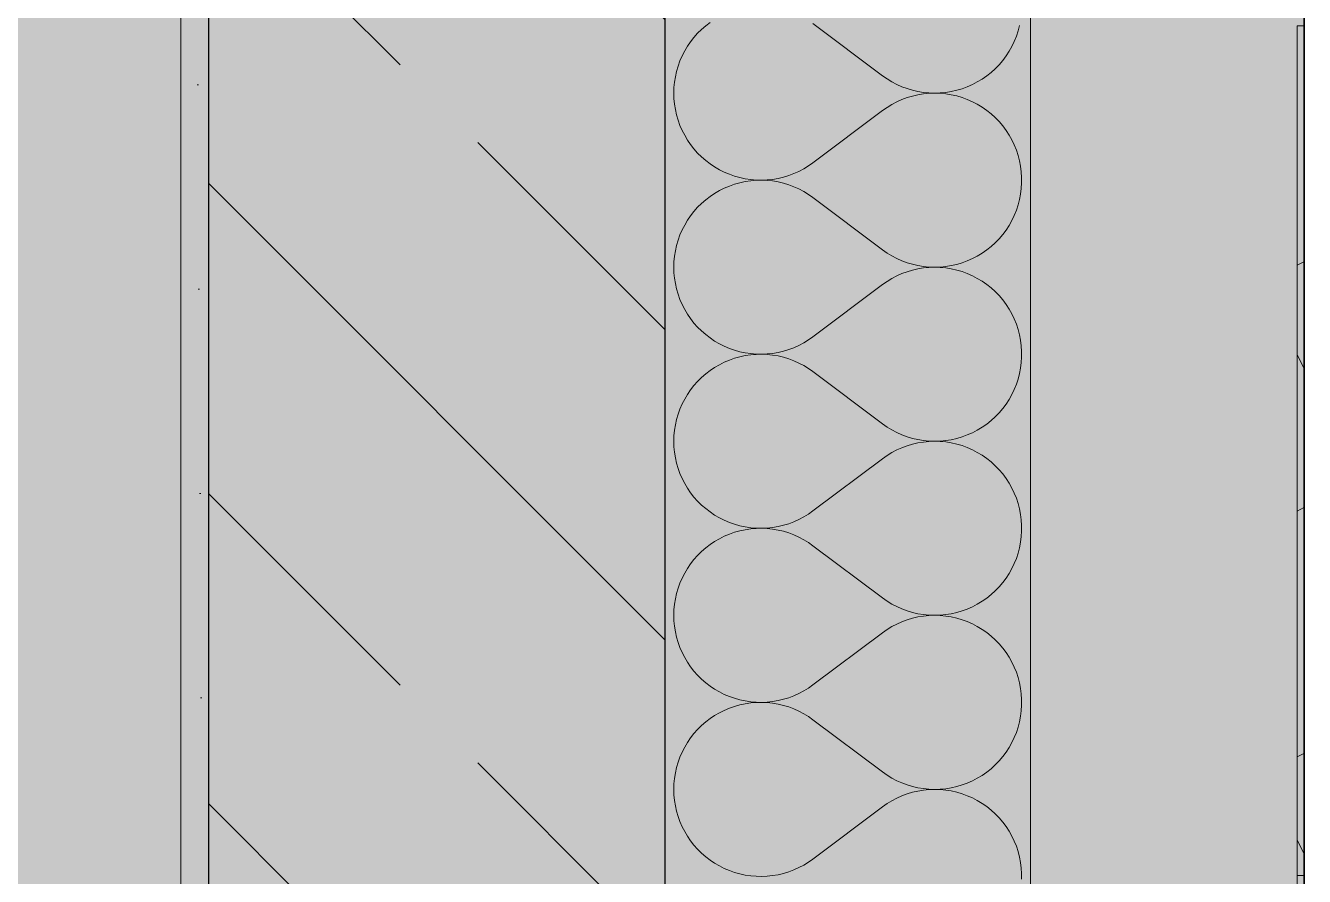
# Model space of a CAD drawing. Header units: metres. Extents: x 101 to 346, y 66 to 213.
# Drawn here: x 123.837 to 124.537, y 83.256 to 83.722 of the extents above; entities that cross this region are included whole.
import ezdxf

# ---------------------------------------------------------------- set-up
doc = ezdxf.new("R2010")
doc.units = ezdxf.units.M
doc.header["$MEASUREMENT"] = 0
doc.linetypes.add('Strichpunktlinie', pattern=[0.006703, 0.003528, -0.001764, 0, -0.001411])
doc.linetypes.add('Wipeout_Contour', pattern=[1, 0, -1])
for name, color, linetype in [('00  Raster', 7, 'Continuous'), ('10  Fassade', 7, 'Continuous'), ('10  Fassade_Deckschraffur', 7, 'Continuous'), ('10  Fassade_Schnittschraffur', 7, 'Continuous'), ('10  Treppen + Rampen', 7, 'Continuous'), ('10  Wand Massiv', 7, 'Continuous'), ('10  Wand Massiv_Schnittschraffur', 7, 'Continuous'), ('Neubau_10  Treppen + Rampen', 7, 'Continuous')]:
    doc.layers.add(name, color=color, linetype=linetype)

# ---------------------------------------------------------------- blocks, each defined once
blk = doc.blocks.new('*X3', base_point=(96.21547, 47.27398))
at = {"layer": '10  Wand Massiv_Schnittschraffur', "color": 98, "linetype": 'Continuous', "lineweight": 13, "ltscale": 1000, "true_color": 0x000100}
for p, q in [((124.212, 83.72369), (124.20961, 83.72186)), ((124.30641, 83.6945), (124.26831, 83.72308)), ((124.20319, 83.71551), (124.20134, 83.71314)), ((124.2052, 83.71776), (124.20319, 83.71551)), ((124.20734, 83.71988), (124.2052, 83.71776)), ((124.20961, 83.72186), (124.20734, 83.71988)), ((124.37851, 83.7133), (124.37966, 83.71614)), ((124.37966, 83.71614), (124.38063, 83.71904)), ((124.38063, 83.71904), (124.3814, 83.72199)), ((124.19963, 83.71065), (124.19809, 83.70807)), ((124.20134, 83.71314), (124.19963, 83.71065)), ((124.37569, 83.70789), (124.37719, 83.71055)), ((124.37719, 83.71055), (124.37851, 83.7133)), ((124.19551, 83.70263), (124.19448, 83.69979)), ((124.19672, 83.70539), (124.19551, 83.70263)), ((124.19809, 83.70807), (124.19672, 83.70539)), ((124.3702, 83.70056), (124.37219, 83.70288)), ((124.37219, 83.70288), (124.37402, 83.70533)), ((124.37402, 83.70533), (124.37569, 83.70789)), ((124.19364, 83.6969), (124.19298, 83.69396)), ((124.19448, 83.69979), (124.19364, 83.6969)), ((124.30641, 83.6945), (124.30891, 83.69275)), ((124.36091, 83.69266), (124.36342, 83.69441)), ((124.36342, 83.69441), (124.36581, 83.69631)), ((124.36581, 83.69631), (124.36808, 83.69836)), ((124.36808, 83.69836), (124.3702, 83.70056)), ((124.19222, 83.68799), (124.19212, 83.68498)), ((124.1925, 83.69099), (124.19222, 83.68799)), ((124.19298, 83.69396), (124.1925, 83.69099)), ((124.30891, 83.69275), (124.31152, 83.69116)), ((124.31152, 83.69116), (124.31423, 83.68974)), ((124.31423, 83.68974), (124.31702, 83.6885)), ((124.31702, 83.6885), (124.31988, 83.68744)), ((124.31988, 83.68744), (124.32281, 83.68656)), ((124.34699, 83.68652), (124.34992, 83.68739)), ((124.34992, 83.68739), (124.35279, 83.68844)), ((124.35279, 83.68844), (124.35559, 83.68967)), ((124.35559, 83.68967), (124.3583, 83.69108)), ((124.3583, 83.69108), (124.36091, 83.69266)), ((124.19212, 83.68498), (124.19222, 83.68197)), ((124.19222, 83.68197), (124.1925, 83.67897)), ((124.31702, 83.68146), (124.31423, 83.68022)), ((124.31988, 83.68252), (124.31702, 83.68146)), ((124.32281, 83.6834), (124.31988, 83.68252)), ((124.32281, 83.68656), (124.32579, 83.68588)), ((124.32579, 83.68409), (124.32281, 83.6834)), ((124.32579, 83.68588), (124.3288, 83.68538)), ((124.3288, 83.68458), (124.32579, 83.68409)), ((124.3288, 83.68538), (124.33184, 83.68508)), ((124.33184, 83.68488), (124.3288, 83.68458)), ((124.33184, 83.68508), (124.3349, 83.68498)), ((124.3349, 83.68498), (124.33184, 83.68488)), ((124.3349, 83.68498), (124.33795, 83.68507)), ((124.33795, 83.68489), (124.3349, 83.68498)), ((124.33795, 83.68507), (124.341, 83.68536)), ((124.341, 83.6846), (124.33795, 83.68489)), ((124.341, 83.68536), (124.34401, 83.68585)), ((124.34401, 83.68412), (124.341, 83.6846)), ((124.34401, 83.68585), (124.34699, 83.68652)), ((124.34699, 83.68344), (124.34401, 83.68412)), ((124.34992, 83.68257), (124.34699, 83.68344)), ((124.35279, 83.68152), (124.34992, 83.68257)), ((124.35559, 83.68029), (124.35279, 83.68152)), ((124.1925, 83.67897), (124.19298, 83.676)), ((124.19298, 83.676), (124.19364, 83.67306)), ((124.30641, 83.67546), (124.26831, 83.64689)), ((124.30891, 83.67721), (124.30641, 83.67546)), ((124.31152, 83.6788), (124.30891, 83.67721)), ((124.31423, 83.68022), (124.31152, 83.6788)), ((124.3583, 83.67888), (124.35559, 83.68029)), ((124.36091, 83.6773), (124.3583, 83.67888)), ((124.36342, 83.67555), (124.36091, 83.6773)), ((124.36581, 83.67365), (124.36342, 83.67555)), ((124.36808, 83.6716), (124.36581, 83.67365)), ((124.19364, 83.67306), (124.19448, 83.67017)), ((124.19448, 83.67017), (124.19551, 83.66734)), ((124.19551, 83.66734), (124.19672, 83.66457)), ((124.3702, 83.6694), (124.36808, 83.6716)), ((124.37219, 83.66708), (124.3702, 83.6694)), ((124.37402, 83.66463), (124.37219, 83.66708)), ((124.19672, 83.66457), (124.19809, 83.6619)), ((124.19809, 83.6619), (124.19963, 83.65931)), ((124.37569, 83.66207), (124.37402, 83.66463)), ((124.37719, 83.65941), (124.37569, 83.66207)), ((124.37851, 83.65666), (124.37719, 83.65941)), ((124.19963, 83.65931), (124.20134, 83.65682)), ((124.20134, 83.65682), (124.20319, 83.65445)), ((124.20319, 83.65445), (124.2052, 83.6522)), ((124.37966, 83.65382), (124.37851, 83.65666)), ((124.38063, 83.65092), (124.37966, 83.65382)), ((124.2052, 83.6522), (124.20734, 83.65008)), ((124.20734, 83.65008), (124.20961, 83.64811)), ((124.20961, 83.64811), (124.212, 83.64627)), ((124.212, 83.64627), (124.2145, 83.6446)), ((124.26585, 83.64516), (124.26831, 83.64689)), ((124.3814, 83.64797), (124.38063, 83.65092)), ((124.38199, 83.64497), (124.3814, 83.64797)), ((124.2145, 83.6446), (124.21711, 83.64308)), ((124.21711, 83.64308), (124.2198, 83.64174)), ((124.2198, 83.64174), (124.22258, 83.64056)), ((124.22258, 83.64056), (124.22542, 83.63957)), ((124.22542, 83.63957), (124.22832, 83.63875)), ((124.22832, 83.63875), (124.23126, 83.63812)), ((124.24626, 83.63781), (124.24923, 83.63832)), ((124.24923, 83.63832), (124.25216, 83.63901)), ((124.25216, 83.63901), (124.25504, 83.63989)), ((124.25504, 83.63989), (124.25786, 83.64095)), ((124.25786, 83.64095), (124.26061, 83.64218)), ((124.26061, 83.64218), (124.26328, 83.64358)), ((124.26328, 83.64358), (124.26585, 83.64516)), ((124.38238, 83.64194), (124.38199, 83.64497)), ((124.38257, 83.63889), (124.38238, 83.64194)), ((124.38257, 83.63583), (124.38257, 83.63889)), ((124.21711, 83.63164), (124.2145, 83.63012)), ((124.2198, 83.63299), (124.21711, 83.63164)), ((124.22258, 83.63416), (124.2198, 83.63299)), ((124.22542, 83.63516), (124.22258, 83.63416)), ((124.22832, 83.63597), (124.22542, 83.63516)), ((124.23126, 83.6366), (124.22832, 83.63597)), ((124.23126, 83.63812), (124.23424, 83.63768)), ((124.23424, 83.63704), (124.23126, 83.6366)), ((124.23424, 83.63768), (124.23725, 83.63743)), ((124.23725, 83.6373), (124.23424, 83.63704)), ((124.23725, 83.63743), (124.24026, 83.63736)), ((124.24026, 83.63736), (124.23725, 83.6373)), ((124.24026, 83.63736), (124.24327, 83.63749)), ((124.24327, 83.63723), (124.24026, 83.63736)), ((124.24327, 83.63749), (124.24626, 83.63781)), ((124.24626, 83.63691), (124.24327, 83.63723)), ((124.24923, 83.63641), (124.24626, 83.63691)), ((124.25216, 83.63571), (124.24923, 83.63641)), ((124.25504, 83.63484), (124.25216, 83.63571)), ((124.25786, 83.63378), (124.25504, 83.63484)), ((124.26061, 83.63254), (124.25786, 83.63378)), ((124.26328, 83.63114), (124.26061, 83.63254)), ((124.38199, 83.62975), (124.38238, 83.63278)), ((124.38238, 83.63278), (124.38257, 83.63583)), ((124.20734, 83.62464), (124.2052, 83.62252)), ((124.20961, 83.62662), (124.20734, 83.62464)), ((124.212, 83.62845), (124.20961, 83.62662)), ((124.2145, 83.63012), (124.212, 83.62845)), ((124.26585, 83.62957), (124.26328, 83.63114)), ((124.26831, 83.62784), (124.26585, 83.62957)), ((124.30641, 83.59927), (124.26831, 83.62784)), ((124.38063, 83.6238), (124.3814, 83.62675)), ((124.3814, 83.62675), (124.38199, 83.62975)), ((124.20134, 83.6179), (124.19963, 83.61541)), ((124.20319, 83.62027), (124.20134, 83.6179)), ((124.2052, 83.62252), (124.20319, 83.62027)), ((124.37719, 83.61531), (124.37851, 83.61807)), ((124.37851, 83.61807), (124.37966, 83.6209)), ((124.37966, 83.6209), (124.38063, 83.6238)), ((124.19809, 83.61283), (124.19672, 83.61015)), ((124.19963, 83.61541), (124.19809, 83.61283)), ((124.37402, 83.61009), (124.37569, 83.61265)), ((124.37569, 83.61265), (124.37719, 83.61531)), ((124.19448, 83.60456), (124.19364, 83.60166)), ((124.19551, 83.60739), (124.19448, 83.60456)), ((124.19672, 83.61015), (124.19551, 83.60739)), ((124.36808, 83.60313), (124.3702, 83.60532)), ((124.3702, 83.60532), (124.37219, 83.60764)), ((124.37219, 83.60764), (124.37402, 83.61009)), ((124.19298, 83.59873), (124.1925, 83.59575)), ((124.19364, 83.60166), (124.19298, 83.59873)), ((124.30641, 83.59927), (124.30891, 83.59751)), ((124.30891, 83.59751), (124.31152, 83.59592)), ((124.3583, 83.59584), (124.36091, 83.59743)), ((124.36091, 83.59743), (124.36342, 83.59917)), ((124.36342, 83.59917), (124.36581, 83.60107)), ((124.36581, 83.60107), (124.36808, 83.60313)), ((124.19222, 83.59275), (124.19212, 83.58974)), ((124.19212, 83.58974), (124.19222, 83.58673)), ((124.1925, 83.59575), (124.19222, 83.59275)), ((124.31152, 83.59592), (124.31423, 83.5945)), ((124.31423, 83.5945), (124.31702, 83.59326)), ((124.31702, 83.59326), (124.31988, 83.5922)), ((124.31988, 83.5922), (124.32281, 83.59132)), ((124.32281, 83.59132), (124.32579, 83.59064)), ((124.32579, 83.59064), (124.3288, 83.59014)), ((124.3288, 83.58934), (124.32579, 83.58885)), ((124.3288, 83.59014), (124.33184, 83.58985)), ((124.33184, 83.58964), (124.3288, 83.58934)), ((124.33184, 83.58985), (124.3349, 83.58974)), ((124.3349, 83.58974), (124.33184, 83.58964)), ((124.3349, 83.58974), (124.33795, 83.58984)), ((124.33795, 83.58965), (124.3349, 83.58974)), ((124.33795, 83.58984), (124.341, 83.59012)), ((124.341, 83.58936), (124.33795, 83.58965)), ((124.341, 83.59012), (124.34401, 83.59061)), ((124.34401, 83.58888), (124.341, 83.58936)), ((124.34401, 83.59061), (124.34699, 83.59128)), ((124.34699, 83.59128), (124.34992, 83.59215)), ((124.34992, 83.59215), (124.35279, 83.5932)), ((124.35279, 83.5932), (124.35559, 83.59443)), ((124.35559, 83.59443), (124.3583, 83.59584)), ((124.19222, 83.58673), (124.1925, 83.58373)), ((124.1925, 83.58373), (124.19298, 83.58076)), ((124.31152, 83.58356), (124.30891, 83.58197)), ((124.31423, 83.58498), (124.31152, 83.58356)), ((124.31702, 83.58623), (124.31423, 83.58498)), ((124.31988, 83.58729), (124.31702, 83.58623)), ((124.32281, 83.58816), (124.31988, 83.58729)), ((124.32579, 83.58885), (124.32281, 83.58816)), ((124.34699, 83.5882), (124.34401, 83.58888)), ((124.34992, 83.58734), (124.34699, 83.5882)), ((124.35279, 83.58629), (124.34992, 83.58734)), ((124.35559, 83.58505), (124.35279, 83.58629)), ((124.3583, 83.58364), (124.35559, 83.58505)), ((124.36091, 83.58206), (124.3583, 83.58364)), ((124.19298, 83.58076), (124.19364, 83.57782)), ((124.19364, 83.57782), (124.19448, 83.57493)), ((124.30641, 83.58022), (124.26831, 83.55165)), ((124.30891, 83.58197), (124.30641, 83.58022)), ((124.36342, 83.58031), (124.36091, 83.58206)), ((124.36581, 83.57841), (124.36342, 83.58031)), ((124.36808, 83.57636), (124.36581, 83.57841)), ((124.3702, 83.57417), (124.36808, 83.57636)), ((124.19448, 83.57493), (124.19551, 83.5721)), ((124.19551, 83.5721), (124.19672, 83.56934)), ((124.19672, 83.56934), (124.19809, 83.56666)), ((124.37219, 83.57184), (124.3702, 83.57417)), ((124.37402, 83.56939), (124.37219, 83.57184)), ((124.37569, 83.56683), (124.37402, 83.56939)), ((124.19809, 83.56666), (124.19963, 83.56407)), ((124.19963, 83.56407), (124.20134, 83.56159)), ((124.20134, 83.56159), (124.20319, 83.55921)), ((124.37719, 83.56417), (124.37569, 83.56683)), ((124.37851, 83.56142), (124.37719, 83.56417)), ((124.37966, 83.55859), (124.37851, 83.56142)), ((124.20319, 83.55921), (124.2052, 83.55696)), ((124.2052, 83.55696), (124.20734, 83.55485)), ((124.20734, 83.55485), (124.20961, 83.55287)), ((124.38063, 83.55569), (124.37966, 83.55859)), ((124.3814, 83.55273), (124.38063, 83.55569)), ((124.20961, 83.55287), (124.212, 83.55104)), ((124.212, 83.55104), (124.2145, 83.54936)), ((124.2145, 83.54936), (124.21711, 83.54785)), ((124.21711, 83.54785), (124.2198, 83.5465)), ((124.26061, 83.54694), (124.26328, 83.54835)), ((124.26328, 83.54835), (124.26585, 83.54992)), ((124.26585, 83.54992), (124.26831, 83.55165)), ((124.38199, 83.54973), (124.3814, 83.55273)), ((124.38238, 83.5467), (124.38199, 83.54973)), ((124.2198, 83.5465), (124.22258, 83.54532)), ((124.22258, 83.54532), (124.22542, 83.54433)), ((124.22542, 83.54433), (124.22832, 83.54351)), ((124.22832, 83.54073), (124.22542, 83.53992)), ((124.22832, 83.54351), (124.23126, 83.54288)), ((124.23126, 83.54136), (124.22832, 83.54073)), ((124.23126, 83.54288), (124.23424, 83.54244)), ((124.23424, 83.54181), (124.23126, 83.54136)), ((124.23424, 83.54244), (124.23725, 83.54219)), ((124.23725, 83.54206), (124.23424, 83.54181)), ((124.23725, 83.54219), (124.24026, 83.54213)), ((124.24026, 83.54212), (124.23725, 83.54206)), ((124.24026, 83.54213), (124.24327, 83.54225)), ((124.24327, 83.54199), (124.24026, 83.54212)), ((124.24327, 83.54225), (124.24626, 83.54257)), ((124.24626, 83.54167), (124.24327, 83.54199)), ((124.24626, 83.54257), (124.24923, 83.54308)), ((124.24923, 83.54117), (124.24626, 83.54167)), ((124.24923, 83.54308), (124.25216, 83.54377)), ((124.25216, 83.54047), (124.24923, 83.54117)), ((124.25216, 83.54377), (124.25504, 83.54465)), ((124.25504, 83.5396), (124.25216, 83.54047)), ((124.25504, 83.54465), (124.25786, 83.54571)), ((124.25786, 83.54571), (124.26061, 83.54694)), ((124.38257, 83.54365), (124.38238, 83.5467)), ((124.38238, 83.53755), (124.38257, 83.5406)), ((124.38257, 83.5406), (124.38257, 83.54365)), ((124.2145, 83.53489), (124.212, 83.53321)), ((124.21711, 83.5364), (124.2145, 83.53489)), ((124.2198, 83.53775), (124.21711, 83.5364)), ((124.22258, 83.53892), (124.2198, 83.53775)), ((124.22542, 83.53992), (124.22258, 83.53892)), ((124.25786, 83.53854), (124.25504, 83.5396)), ((124.26061, 83.53731), (124.25786, 83.53854)), ((124.26328, 83.5359), (124.26061, 83.53731)), ((124.26585, 83.53433), (124.26328, 83.5359)), ((124.26831, 83.5326), (124.26585, 83.53433)), ((124.3814, 83.53152), (124.38199, 83.53452)), ((124.38199, 83.53452), (124.38238, 83.53755)), ((124.2052, 83.52728), (124.20319, 83.52503)), ((124.20734, 83.5294), (124.2052, 83.52728)), ((124.20961, 83.53138), (124.20734, 83.5294)), ((124.212, 83.53321), (124.20961, 83.53138)), ((124.30641, 83.50403), (124.26831, 83.5326)), ((124.37966, 83.52566), (124.38063, 83.52856)), ((124.38063, 83.52856), (124.3814, 83.53152)), ((124.19963, 83.52018), (124.19809, 83.51759)), ((124.20134, 83.52266), (124.19963, 83.52018)), ((124.20319, 83.52503), (124.20134, 83.52266)), ((124.37569, 83.51741), (124.37719, 83.52008)), ((124.37719, 83.52008), (124.37851, 83.52283)), ((124.37851, 83.52283), (124.37966, 83.52566)), ((124.19672, 83.51491), (124.19551, 83.51215)), ((124.19809, 83.51759), (124.19672, 83.51491)), ((124.3702, 83.51008), (124.37219, 83.51241)), ((124.37219, 83.51241), (124.37402, 83.51485)), ((124.37402, 83.51485), (124.37569, 83.51741)), ((124.19364, 83.50643), (124.19298, 83.50349)), ((124.19448, 83.50932), (124.19364, 83.50643)), ((124.19551, 83.51215), (124.19448, 83.50932)), ((124.36342, 83.50393), (124.36581, 83.50584)), ((124.36581, 83.50584), (124.36808, 83.50789)), ((124.36808, 83.50789), (124.3702, 83.51008)), ((124.1925, 83.50051), (124.19222, 83.49752)), ((124.19298, 83.50349), (124.1925, 83.50051)), ((124.30641, 83.50403), (124.30891, 83.50227)), ((124.30891, 83.50227), (124.31152, 83.50068)), ((124.31152, 83.50068), (124.31423, 83.49926)), ((124.31423, 83.49926), (124.31702, 83.49802)), ((124.35279, 83.49796), (124.35559, 83.4992)), ((124.35559, 83.4992), (124.3583, 83.50061)), ((124.3583, 83.50061), (124.36091, 83.50219)), ((124.36091, 83.50219), (124.36342, 83.50393)), ((124.19222, 83.49752), (124.19212, 83.4945)), ((124.19212, 83.4945), (124.19222, 83.49149)), ((124.19222, 83.49149), (124.1925, 83.4885)), ((124.31702, 83.49802), (124.31988, 83.49696)), ((124.31988, 83.49205), (124.31702, 83.49099)), ((124.31988, 83.49696), (124.32281, 83.49609)), ((124.32281, 83.49292), (124.31988, 83.49205)), ((124.32281, 83.49609), (124.32579, 83.4954)), ((124.32579, 83.49361), (124.32281, 83.49292)), ((124.32579, 83.4954), (124.3288, 83.49491)), ((124.3288, 83.4941), (124.32579, 83.49361)), ((124.3288, 83.49491), (124.33184, 83.49461)), ((124.33184, 83.4944), (124.3288, 83.4941)), ((124.33184, 83.49461), (124.3349, 83.4945)), ((124.3349, 83.4945), (124.33184, 83.4944)), ((124.3349, 83.4945), (124.33795, 83.4946)), ((124.33795, 83.49441), (124.3349, 83.4945)), ((124.33795, 83.4946), (124.341, 83.49489)), ((124.341, 83.49412), (124.33795, 83.49441)), ((124.341, 83.49489), (124.34401, 83.49537)), ((124.34401, 83.49364), (124.341, 83.49412)), ((124.34401, 83.49537), (124.34699, 83.49604)), ((124.34699, 83.49296), (124.34401, 83.49364)), ((124.34699, 83.49604), (124.34992, 83.49691)), ((124.34992, 83.4921), (124.34699, 83.49296)), ((124.34992, 83.49691), (124.35279, 83.49796)), ((124.35279, 83.49105), (124.34992, 83.4921)), ((124.1925, 83.4885), (124.19298, 83.48552)), ((124.19298, 83.48552), (124.19364, 83.48258)), ((124.30641, 83.48498), (124.26831, 83.45641)), ((124.30891, 83.48673), (124.30641, 83.48498)), ((124.31152, 83.48832), (124.30891, 83.48673)), ((124.31423, 83.48974), (124.31152, 83.48832)), ((124.31702, 83.49099), (124.31423, 83.48974)), ((124.35559, 83.48981), (124.35279, 83.49105)), ((124.3583, 83.4884), (124.35559, 83.48981)), ((124.36091, 83.48682), (124.3583, 83.4884)), ((124.36342, 83.48508), (124.36091, 83.48682)), ((124.36581, 83.48317), (124.36342, 83.48508)), ((124.19364, 83.48258), (124.19448, 83.47969)), ((124.19448, 83.47969), (124.19551, 83.47686)), ((124.36808, 83.48112), (124.36581, 83.48317)), ((124.3702, 83.47893), (124.36808, 83.48112)), ((124.37219, 83.4766), (124.3702, 83.47893)), ((124.19551, 83.47686), (124.19672, 83.4741)), ((124.19672, 83.4741), (124.19809, 83.47142)), ((124.19809, 83.47142), (124.19963, 83.46883)), ((124.37402, 83.47415), (124.37219, 83.4766)), ((124.37569, 83.47159), (124.37402, 83.47415)), ((124.37719, 83.46893), (124.37569, 83.47159)), ((124.19963, 83.46883), (124.20134, 83.46635)), ((124.20134, 83.46635), (124.20319, 83.46398)), ((124.20319, 83.46398), (124.2052, 83.46173)), ((124.37851, 83.46618), (124.37719, 83.46893)), ((124.37966, 83.46335), (124.37851, 83.46618)), ((124.38063, 83.46045), (124.37966, 83.46335)), ((124.2052, 83.46173), (124.20734, 83.45961)), ((124.20734, 83.45961), (124.20961, 83.45763)), ((124.20961, 83.45763), (124.212, 83.4558)), ((124.26585, 83.45468), (124.26831, 83.45641)), ((124.3814, 83.45749), (124.38063, 83.46045)), ((124.38199, 83.45449), (124.3814, 83.45749)), ((124.212, 83.4558), (124.2145, 83.45412)), ((124.2145, 83.45412), (124.21711, 83.45261)), ((124.21711, 83.45261), (124.2198, 83.45126)), ((124.2198, 83.45126), (124.22258, 83.45009)), ((124.22258, 83.45009), (124.22542, 83.44909)), ((124.25216, 83.44853), (124.25504, 83.44941)), ((124.25504, 83.44941), (124.25786, 83.45047)), ((124.25786, 83.45047), (124.26061, 83.4517)), ((124.26061, 83.4517), (124.26328, 83.45311)), ((124.26328, 83.45311), (124.26585, 83.45468)), ((124.38238, 83.45146), (124.38199, 83.45449)), ((124.38257, 83.44841), (124.38238, 83.45146)), ((124.2198, 83.44251), (124.21711, 83.44116)), ((124.22258, 83.44368), (124.2198, 83.44251)), ((124.22542, 83.44468), (124.22258, 83.44368)), ((124.22542, 83.44909), (124.22832, 83.44828)), ((124.22832, 83.4455), (124.22542, 83.44468)), ((124.22832, 83.44828), (124.23126, 83.44765)), ((124.23126, 83.44612), (124.22832, 83.4455)), ((124.23126, 83.44765), (124.23424, 83.4472)), ((124.23424, 83.44657), (124.23126, 83.44612)), ((124.23424, 83.4472), (124.23725, 83.44695)), ((124.23725, 83.44682), (124.23424, 83.44657)), ((124.23725, 83.44695), (124.24026, 83.44689)), ((124.24026, 83.44688), (124.23725, 83.44682)), ((124.24026, 83.44689), (124.24327, 83.44702)), ((124.24327, 83.44675), (124.24026, 83.44688)), ((124.24327, 83.44702), (124.24626, 83.44733)), ((124.24626, 83.44644), (124.24327, 83.44675)), ((124.24626, 83.44733), (124.24923, 83.44784)), ((124.24923, 83.44593), (124.24626, 83.44644)), ((124.24923, 83.44784), (124.25216, 83.44853)), ((124.25216, 83.44524), (124.24923, 83.44593)), ((124.25504, 83.44436), (124.25216, 83.44524)), ((124.25786, 83.4433), (124.25504, 83.44436)), ((124.26061, 83.44207), (124.25786, 83.4433)), ((124.38199, 83.43928), (124.38238, 83.44231)), ((124.38238, 83.44231), (124.38257, 83.44536)), ((124.38257, 83.44536), (124.38257, 83.44841)), ((124.20961, 83.43614), (124.20734, 83.43416)), ((124.212, 83.43797), (124.20961, 83.43614)), ((124.2145, 83.43965), (124.212, 83.43797)), ((124.21711, 83.44116), (124.2145, 83.43965)), ((124.26328, 83.44066), (124.26061, 83.44207)), ((124.26585, 83.43909), (124.26328, 83.44066)), ((124.26831, 83.43736), (124.26585, 83.43909)), ((124.30641, 83.40879), (124.26831, 83.43736)), ((124.38063, 83.43332), (124.3814, 83.43628)), ((124.3814, 83.43628), (124.38199, 83.43928)), ((124.20319, 83.42979), (124.20134, 83.42742)), ((124.2052, 83.43204), (124.20319, 83.42979)), ((124.20734, 83.43416), (124.2052, 83.43204)), ((124.37851, 83.42759), (124.37966, 83.43042)), ((124.37966, 83.43042), (124.38063, 83.43332)), ((124.19809, 83.42235), (124.19672, 83.41967)), ((124.19963, 83.42494), (124.19809, 83.42235)), ((124.20134, 83.42742), (124.19963, 83.42494)), ((124.37402, 83.41962), (124.37569, 83.42218)), ((124.37569, 83.42218), (124.37719, 83.42484)), ((124.37719, 83.42484), (124.37851, 83.42759)), ((124.19551, 83.41691), (124.19448, 83.41408)), ((124.19672, 83.41967), (124.19551, 83.41691)), ((124.36808, 83.41265), (124.3702, 83.41484)), ((124.3702, 83.41484), (124.37219, 83.41717)), ((124.37219, 83.41717), (124.37402, 83.41962)), ((124.19298, 83.40825), (124.1925, 83.40528)), ((124.19364, 83.41119), (124.19298, 83.40825)), ((124.19448, 83.41408), (124.19364, 83.41119)), ((124.30641, 83.40879), (124.30891, 83.40704)), ((124.36091, 83.40695), (124.36342, 83.40869)), ((124.36342, 83.40869), (124.36581, 83.4106)), ((124.36581, 83.4106), (124.36808, 83.41265)), ((124.19222, 83.40228), (124.19212, 83.39927)), ((124.1925, 83.40528), (124.19222, 83.40228)), ((124.30891, 83.40704), (124.31152, 83.40545)), ((124.31152, 83.40545), (124.31423, 83.40403)), ((124.31423, 83.40403), (124.31702, 83.40278)), ((124.31702, 83.40278), (124.31988, 83.40172)), ((124.31988, 83.40172), (124.32281, 83.40085)), ((124.32281, 83.40085), (124.32579, 83.40016)), ((124.34401, 83.40013), (124.34699, 83.40081)), ((124.34699, 83.40081), (124.34992, 83.40167)), ((124.34992, 83.40167), (124.35279, 83.40272)), ((124.35279, 83.40272), (124.35559, 83.40396)), ((124.35559, 83.40396), (124.3583, 83.40537)), ((124.3583, 83.40537), (124.36091, 83.40695)), ((124.19212, 83.39927), (124.19222, 83.39626)), ((124.19222, 83.39626), (124.1925, 83.39326)), ((124.31423, 83.39451), (124.31152, 83.39309)), ((124.31702, 83.39575), (124.31423, 83.39451)), ((124.31988, 83.39681), (124.31702, 83.39575)), ((124.32281, 83.39769), (124.31988, 83.39681)), ((124.32579, 83.39837), (124.32281, 83.39769)), ((124.32579, 83.40016), (124.3288, 83.39967)), ((124.3288, 83.39886), (124.32579, 83.39837)), ((124.3288, 83.39967), (124.33184, 83.39937)), ((124.33184, 83.39916), (124.3288, 83.39886)), ((124.33184, 83.39937), (124.3349, 83.39927)), ((124.3349, 83.39927), (124.33184, 83.39916)), ((124.3349, 83.39927), (124.33795, 83.39936)), ((124.33795, 83.39917), (124.3349, 83.39927)), ((124.33795, 83.39936), (124.341, 83.39965)), ((124.341, 83.39888), (124.33795, 83.39917)), ((124.341, 83.39965), (124.34401, 83.40013)), ((124.34401, 83.3984), (124.341, 83.39888)), ((124.34699, 83.39773), (124.34401, 83.3984)), ((124.34992, 83.39686), (124.34699, 83.39773)), ((124.35279, 83.39581), (124.34992, 83.39686)), ((124.35559, 83.39458), (124.35279, 83.39581)), ((124.3583, 83.39317), (124.35559, 83.39458)), ((124.1925, 83.39326), (124.19298, 83.39028)), ((124.19298, 83.39028), (124.19364, 83.38734)), ((124.19364, 83.38734), (124.19448, 83.38445)), ((124.30641, 83.38974), (124.26831, 83.36117)), ((124.30891, 83.3915), (124.30641, 83.38974)), ((124.31152, 83.39309), (124.30891, 83.3915)), ((124.36091, 83.39158), (124.3583, 83.39317)), ((124.36342, 83.38984), (124.36091, 83.39158)), ((124.36581, 83.38794), (124.36342, 83.38984)), ((124.36808, 83.38588), (124.36581, 83.38794)), ((124.19448, 83.38445), (124.19551, 83.38162)), ((124.19551, 83.38162), (124.19672, 83.37886)), ((124.3702, 83.38369), (124.36808, 83.38588)), ((124.37219, 83.38136), (124.3702, 83.38369)), ((124.37402, 83.37892), (124.37219, 83.38136)), ((124.19672, 83.37886), (124.19809, 83.37618)), ((124.19809, 83.37618), (124.19963, 83.37359)), ((124.19963, 83.37359), (124.20134, 83.37111)), ((124.37569, 83.37636), (124.37402, 83.37892)), ((124.37719, 83.37369), (124.37569, 83.37636)), ((124.37851, 83.37094), (124.37719, 83.37369)), ((124.20134, 83.37111), (124.20319, 83.36874)), ((124.20319, 83.36874), (124.2052, 83.36649)), ((124.2052, 83.36649), (124.20734, 83.36437)), ((124.37966, 83.36811), (124.37851, 83.37094)), ((124.38063, 83.36521), (124.37966, 83.36811)), ((124.20734, 83.36437), (124.20961, 83.36239)), ((124.20961, 83.36239), (124.212, 83.36056)), ((124.212, 83.36056), (124.2145, 83.35888)), ((124.2145, 83.35888), (124.21711, 83.35737)), ((124.26328, 83.35787), (124.26585, 83.35944)), ((124.26585, 83.35944), (124.26831, 83.36117)), ((124.3814, 83.36225), (124.38063, 83.36521)), ((124.38199, 83.35926), (124.3814, 83.36225)), ((124.38238, 83.35622), (124.38199, 83.35926)), ((124.21711, 83.35737), (124.2198, 83.35602)), ((124.2198, 83.35602), (124.22258, 83.35485)), ((124.22258, 83.35485), (124.22542, 83.35385)), ((124.22542, 83.35385), (124.22832, 83.35304)), ((124.22832, 83.35304), (124.23126, 83.35241)), ((124.23126, 83.35241), (124.23424, 83.35197)), ((124.23424, 83.35133), (124.23126, 83.35089)), ((124.23424, 83.35197), (124.23725, 83.35171)), ((124.23725, 83.35158), (124.23424, 83.35133)), ((124.23725, 83.35171), (124.24026, 83.35165)), ((124.24026, 83.35164), (124.23725, 83.35158)), ((124.24026, 83.35165), (124.24327, 83.35178)), ((124.24327, 83.35152), (124.24026, 83.35164)), ((124.24327, 83.35178), (124.24626, 83.3521)), ((124.24626, 83.3512), (124.24327, 83.35152)), ((124.24626, 83.3521), (124.24923, 83.3526)), ((124.24923, 83.3526), (124.25216, 83.3533)), ((124.25216, 83.3533), (124.25504, 83.35417)), ((124.25504, 83.35417), (124.25786, 83.35523)), ((124.25786, 83.35523), (124.26061, 83.35646)), ((124.26061, 83.35646), (124.26328, 83.35787)), ((124.38257, 83.35318), (124.38238, 83.35622)), ((124.38257, 83.35012), (124.38257, 83.35318)), ((124.2145, 83.34441), (124.212, 83.34273)), ((124.21711, 83.34593), (124.2145, 83.34441)), ((124.2198, 83.34727), (124.21711, 83.34593)), ((124.22258, 83.34845), (124.2198, 83.34727)), ((124.22542, 83.34944), (124.22258, 83.34845)), ((124.22832, 83.35026), (124.22542, 83.34944)), ((124.23126, 83.35089), (124.22832, 83.35026)), ((124.24923, 83.35069), (124.24626, 83.3512)), ((124.25216, 83.35), (124.24923, 83.35069)), ((124.25504, 83.34912), (124.25216, 83.35)), ((124.25786, 83.34806), (124.25504, 83.34912)), ((124.26061, 83.34683), (124.25786, 83.34806)), ((124.26328, 83.34542), (124.26061, 83.34683)), ((124.26585, 83.34385), (124.26328, 83.34542)), ((124.38199, 83.34404), (124.38238, 83.34707)), ((124.38238, 83.34707), (124.38257, 83.35012)), ((124.20734, 83.33892), (124.2052, 83.33681)), ((124.20961, 83.3409), (124.20734, 83.33892)), ((124.212, 83.34273), (124.20961, 83.3409)), ((124.26831, 83.34212), (124.26585, 83.34385)), ((124.30641, 83.31355), (124.26831, 83.34212)), ((124.37966, 83.33518), (124.38063, 83.33808)), ((124.38063, 83.33808), (124.3814, 83.34104)), ((124.3814, 83.34104), (124.38199, 83.34404)), ((124.20134, 83.33218), (124.19963, 83.3297)), ((124.20319, 83.33456), (124.20134, 83.33218)), ((124.2052, 83.33681), (124.20319, 83.33456)), ((124.37719, 83.3296), (124.37851, 83.33235)), ((124.37851, 83.33235), (124.37966, 83.33518)), ((124.19672, 83.32443), (124.19551, 83.32167)), ((124.19809, 83.32711), (124.19672, 83.32443)), ((124.19963, 83.3297), (124.19809, 83.32711)), ((124.37219, 83.32193), (124.37402, 83.32438)), ((124.37402, 83.32438), (124.37569, 83.32694)), ((124.37569, 83.32694), (124.37719, 83.3296)), ((124.19448, 83.31884), (124.19364, 83.31595)), ((124.19551, 83.32167), (124.19448, 83.31884)), ((124.36581, 83.31536), (124.36808, 83.31741)), ((124.36808, 83.31741), (124.3702, 83.31961)), ((124.3702, 83.31961), (124.37219, 83.32193)), ((124.1925, 83.31004), (124.19222, 83.30704)), ((124.19298, 83.31301), (124.1925, 83.31004)), ((124.19364, 83.31595), (124.19298, 83.31301)), ((124.30641, 83.31355), (124.30891, 83.3118)), ((124.30891, 83.3118), (124.31152, 83.31021)), ((124.31152, 83.31021), (124.31423, 83.30879)), ((124.35559, 83.30872), (124.3583, 83.31013)), ((124.3583, 83.31013), (124.36091, 83.31171)), ((124.36091, 83.31171), (124.36342, 83.31346)), ((124.36342, 83.31346), (124.36581, 83.31536)), ((124.19222, 83.30704), (124.19212, 83.30403)), ((124.19212, 83.30403), (124.19222, 83.30102)), ((124.31423, 83.30879), (124.31702, 83.30755)), ((124.31702, 83.30755), (124.31988, 83.30648)), ((124.31988, 83.30648), (124.32281, 83.30561)), ((124.32281, 83.30245), (124.31988, 83.30157)), ((124.32281, 83.30561), (124.32579, 83.30492)), ((124.32579, 83.30313), (124.32281, 83.30245)), ((124.32579, 83.30492), (124.3288, 83.30443)), ((124.3288, 83.30363), (124.32579, 83.30313)), ((124.3288, 83.30443), (124.33184, 83.30413)), ((124.33184, 83.30393), (124.3288, 83.30363)), ((124.33184, 83.30413), (124.3349, 83.30403)), ((124.3349, 83.30403), (124.33184, 83.30393)), ((124.3349, 83.30403), (124.33795, 83.30412)), ((124.33795, 83.30394), (124.3349, 83.30403)), ((124.33795, 83.30412), (124.341, 83.30441)), ((124.341, 83.30365), (124.33795, 83.30394)), ((124.341, 83.30441), (124.34401, 83.30489)), ((124.34401, 83.30316), (124.341, 83.30365)), ((124.34401, 83.30489), (124.34699, 83.30557)), ((124.34699, 83.30249), (124.34401, 83.30316)), ((124.34699, 83.30557), (124.34992, 83.30643)), ((124.34992, 83.30162), (124.34699, 83.30249)), ((124.34992, 83.30643), (124.35279, 83.30749)), ((124.35279, 83.30749), (124.35559, 83.30872)), ((124.19222, 83.30102), (124.1925, 83.29802)), ((124.1925, 83.29802), (124.19298, 83.29504)), ((124.30891, 83.29626), (124.30641, 83.2945)), ((124.31152, 83.29785), (124.30891, 83.29626)), ((124.31423, 83.29927), (124.31152, 83.29785)), ((124.31702, 83.30051), (124.31423, 83.29927)), ((124.31988, 83.30157), (124.31702, 83.30051)), ((124.35279, 83.30057), (124.34992, 83.30162)), ((124.35559, 83.29934), (124.35279, 83.30057)), ((124.3583, 83.29793), (124.35559, 83.29934)), ((124.36091, 83.29635), (124.3583, 83.29793)), ((124.36342, 83.2946), (124.36091, 83.29635)), ((124.19298, 83.29504), (124.19364, 83.29211)), ((124.19364, 83.29211), (124.19448, 83.28922)), ((124.19448, 83.28922), (124.19551, 83.28638)), ((124.30641, 83.2945), (124.26831, 83.26593)), ((124.36581, 83.2927), (124.36342, 83.2946)), ((124.36808, 83.29064), (124.36581, 83.2927)), ((124.3702, 83.28845), (124.36808, 83.29064)), ((124.37219, 83.28613), (124.3702, 83.28845)), ((124.19551, 83.28638), (124.19672, 83.28362)), ((124.19672, 83.28362), (124.19809, 83.28094)), ((124.37402, 83.28368), (124.37219, 83.28613)), ((124.37569, 83.28112), (124.37402, 83.28368)), ((124.19809, 83.28094), (124.19963, 83.27836)), ((124.19963, 83.27836), (124.20134, 83.27587)), ((124.20134, 83.27587), (124.20319, 83.2735)), ((124.37719, 83.27846), (124.37569, 83.28112)), ((124.37851, 83.2757), (124.37719, 83.27846)), ((124.37966, 83.27287), (124.37851, 83.2757)), ((124.20319, 83.2735), (124.2052, 83.27125)), ((124.2052, 83.27125), (124.20734, 83.26913)), ((124.20734, 83.26913), (124.20961, 83.26715)), ((124.38063, 83.26997), (124.37966, 83.27287)), ((124.3814, 83.26702), (124.38063, 83.26997)), ((124.20961, 83.26715), (124.212, 83.26532)), ((124.212, 83.26532), (124.2145, 83.26365)), ((124.2145, 83.26365), (124.21711, 83.26213)), ((124.21711, 83.26213), (124.2198, 83.26078)), ((124.2198, 83.26078), (124.22258, 83.25961)), ((124.25786, 83.25999), (124.26061, 83.26123)), ((124.26061, 83.26123), (124.26328, 83.26263)), ((124.26328, 83.26263), (124.26585, 83.2642)), ((124.26585, 83.2642), (124.26831, 83.26593)), ((124.38199, 83.26402), (124.3814, 83.26702)), ((124.38238, 83.26099), (124.38199, 83.26402)), ((124.38257, 83.25794), (124.38238, 83.26099)), ((124.22258, 83.25961), (124.22542, 83.25861)), ((124.22542, 83.25861), (124.22832, 83.2578)), ((124.22832, 83.2578), (124.23126, 83.25717)), ((124.23126, 83.25717), (124.23424, 83.25673)), ((124.23424, 83.25673), (124.23725, 83.25647)), ((124.23725, 83.25647), (124.24026, 83.25641)), ((124.24026, 83.25641), (124.24327, 83.25654)), ((124.24327, 83.25654), (124.24626, 83.25686)), ((124.24626, 83.25686), (124.24923, 83.25736)), ((124.24923, 83.25736), (124.25216, 83.25806)), ((124.25216, 83.25806), (124.25504, 83.25894)), ((124.25504, 83.25894), (124.25786, 83.25999)), ((124.38257, 83.25488), (124.38257, 83.25794))]:
    blk.add_line(p, q, dxfattribs=at)

msp = doc.modelspace()

# ---------------------------------------------------------------- hatches: boundary and pattern name
at = {"layer": '10  Wand Massiv_Schnittschraffur', "linetype": 'Continuous', "lineweight": 0, "true_color": 0xffffff}
for points in [[(123.93736, 82.27689), (123.93736, 84.72689), (123.92236, 84.72689), (123.92236, 82.27689)], [(124.18736, 82.27689), (124.18736, 84.72689), (123.93736, 84.72689), (123.93736, 82.27689)]]:
    msp.add_hatch(color=7, dxfattribs=at).paths.add_polyline_path(points)
at = {"layer": '10  Wand Massiv_Schnittschraffur', "linetype": 'Continuous', "lineweight": 13, "true_color": 0x000100}
h = msp.add_hatch(dxfattribs=at)
h.set_pattern_fill('Gips_0008', color=98, style=0, pattern_type=2)
h.set_pattern_definition([(26.86749, (13.479, 22.351647), (-0.022596431, 0.044602705), [0, -0.05])])
h.paths.add_polyline_path([(123.93736, 82.27689), (123.93736, 84.72689), (123.92236, 84.72689), (123.92236, 82.27689)])
h = msp.add_hatch(dxfattribs=at)
h.set_pattern_fill('Beton__Stahlbeton_0008', color=98, style=0, pattern_type=2)
h.set_pattern_definition([(135, (13.479, 22.35165), (0.16970563, 0.16970563), []), (135, (13.39415, 22.2668), (0.16970563, 0.16970563), [0.18, -0.06])])
h.paths.add_polyline_path([(124.18736, 82.27689), (124.18736, 84.72689), (123.93736, 84.72689), (123.93736, 82.27689)])

# ---------------------------------------------------------------- linework, layer by layer
at = {"layer": '00  Raster', "color": 7, "linetype": 'Strichpunktlinie', "lineweight": 13, "ltscale": 1000}
msp.add_line((123.98736, 79.30724), (123.98736, 102.97689), dxfattribs=at)
at = {"layer": '10  Wand Massiv', "color": 7, "linetype": 'Continuous', "lineweight": 25, "ltscale": 1000}
for p, q in [((123.93736, 84.72689), (123.93736, 82.27689)), ((124.18736, 82.27689), (124.18736, 84.72689))]:
    msp.add_line(p, q, dxfattribs=at)
at = {"layer": '10  Wand Massiv', "color": 7, "linetype": 'Continuous', "lineweight": 13, "ltscale": 1000, "flags": 128}
for points in [[(123.92236, 84.72689), (123.92236, 82.27689)], [(124.38736, 82.01189), (124.38736, 84.72689)]]:
    msp.add_lwpolyline(points, dxfattribs=at)

# ---------------------------------------------------------------- block references
at = {"layer": '10  Treppen + Rampen', "color": 7, "linetype": 'Continuous', "lineweight": 13, "ltscale": 1000}
msp.add_blockref('*X3', (96.21547, 47.27398), dxfattribs=at)

# ---------------------------------------------------------------- wipeouts: each hides what was drawn before it
at = {"color": 254, "linetype": 'Wipeout_Contour', "lineweight": 0, "ltscale": 597.272419}
msp.add_wipeout([(124.53336, 83.72189), (124.53336, 81.03189), (124.53736, 81.03189), (124.53736, 83.72189)], dxfattribs=at).dxf.layer = '10  Fassade_Deckschraffur'

# ---------------------------------------------------------------- next in the draw order: hatches: boundary and pattern name
at = {"layer": '10  Fassade_Schnittschraffur', "linetype": 'Continuous', "lineweight": 0, "true_color": 0xffffff}
msp.add_hatch(color=7, dxfattribs=at).paths.add_polyline_path([(124.53736, 83.25689), (124.53736, 83.72189), (124.53336, 83.72189), (124.53336, 83.25689)])
at = {"layer": '10  Fassade_Schnittschraffur', "linetype": 'Continuous', "lineweight": 13, "true_color": 0x000100}
h = msp.add_hatch(dxfattribs=at)
h.set_pattern_fill('Dämmung__hart_1_0008', color=98, style=0, pattern_type=2)
h.set_pattern_definition([(26.86749, (13.479, 22.35165), (-0.05423143, 0.10704649), []), (116.86749, (13.479, 22.35165), (0.10704649, 0.05423143), [])])
h.paths.add_polyline_path([(124.53736, 83.25689), (124.53736, 83.72189), (124.53336, 83.72189), (124.53336, 83.25689)])
at = {"layer": 'Neubau_10  Treppen + Rampen', "linetype": 'Continuous', "lineweight": 0, "true_color": 0x8f8f8f}
msp.add_hatch(color=252, dxfattribs=at).paths.add_polyline_path([(117.82, 84.92689), (117.81999, 79.30724), (124.53727, 79.30724), (124.53728, 84.92689)])

# ---------------------------------------------------------------- next in the draw order: linework, layer by layer
at = {"layer": '10  Fassade', "color": 7, "linetype": 'Continuous', "lineweight": 18, "ltscale": 1000, "flags": 128}
for points in [[(124.53336, 81.03189), (124.53336, 83.72189)], [(124.53736, 83.72189), (124.53336, 83.72189)], [(124.53736, 81.03189), (124.53736, 83.72189)]]:
    msp.add_lwpolyline(points, dxfattribs=at)
msp.add_lwpolyline([(124.53736, 83.25689), (124.53336, 83.25689), (124.53336, 83.72189), (124.53736, 83.72189)], close=True, dxfattribs=at)
at = {"layer": 'Neubau_10  Treppen + Rampen', "color": 8, "linetype": 'Continuous', "lineweight": 35, "ltscale": 1000, "flags": 128}
msp.add_lwpolyline([(124.53727, 79.30724), (124.53728, 84.92689), (117.82, 84.9269), (117.81999, 79.30724)], dxfattribs=at)

doc.saveas('drawing.dxf')
